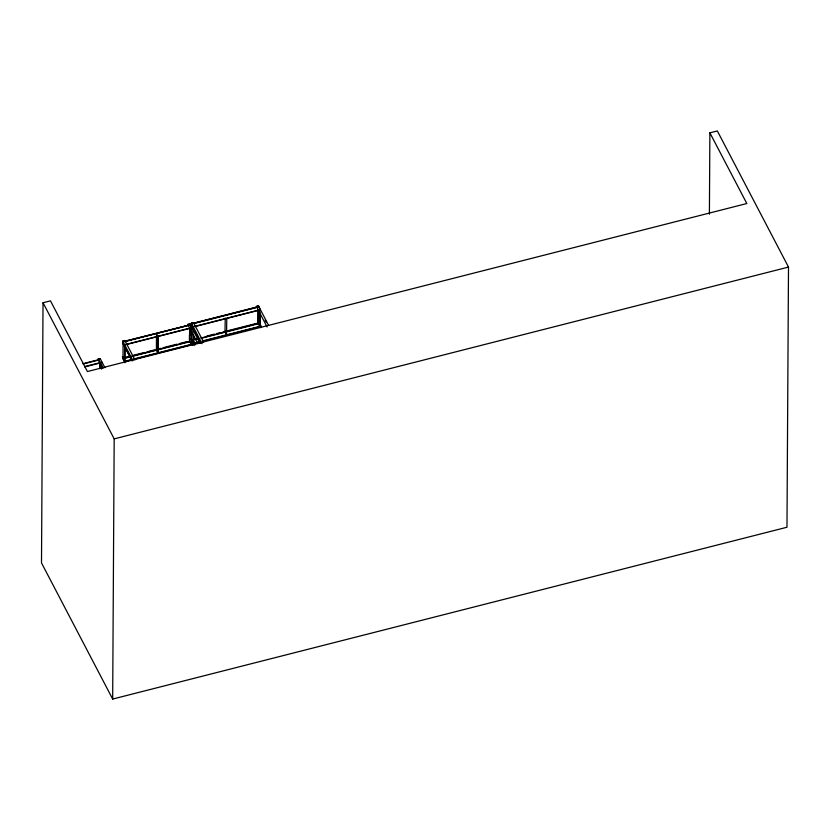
<?xml version="1.0" encoding="UTF-8"?>
<svg xmlns="http://www.w3.org/2000/svg" width="830" height="830" viewBox="0 0 830 830"><rect width="100%" height="100%" fill="white"/><g stroke="black" fill="none" stroke-linecap="round" stroke-linejoin="round"><path stroke-width="1.25" d="M709.878 132.841L746.834 203.526L87.42 371.539L50.474 300.854L43.025 302.753L41.5 562.927L112.672 699.057L786.975 527.247L788.5 267.073L717.327 130.943L709.878 132.841L709.401 214.233M102.868 368.281L98.116 359.193L100.347 358.674M99.756 368.292L99.797 361.859M99.984 368.707L100.015 362.274M101.53 369.07L101.561 363.924M101.903 368.53L101.924 365.989M112.672 699.057L114.187 438.883L43.025 302.753M125.569 362.254L122.591 356.568L122.653 358.249M122.591 356.568L122.591 358.155L124.967 362.7M132.136 361.019L122.633 342.842L122.861 341.089M131.69 359.846L122.778 342.8L122.788 341.213L124.874 340.57L134.979 360.002M123.006 358.757L123.099 341.794L190.163 324.706L191.699 327.643L124.635 344.73L124.542 361.693L131.991 359.795M125.112 346.141L125.019 361.216L131.254 359.618M156.486 336.077L156.403 349.897L157.939 352.823L158.032 336.503L156.497 333.567M156.6 341.068L156.631 336.046M158.177 336.461L158.084 352.792L156.548 349.855M190.029 323.98L187.788 324.499L189.883 323.959L199.978 343.288M189.437 334.729L189.406 341.016L191.149 344.367L133.755 358.985M189.697 328.877L189.624 341.431L124.739 357.958M190.101 335.611L190.143 328.338M191.149 344.367L191.242 329.292M200.725 343.029L191.222 324.852L191.398 323.119L193.463 322.58L203.568 342.012M191.678 331.274L191.595 344.606L134.47 359.162M191.668 328.649L191.689 325.018M198.1 342.437L193.131 343.703L193.183 334.002M193.203 331.585L193.224 327.943M193.463 322.58L191.377 323.223L202.074 343.682M193.66 335.694L193.608 343.226L199.854 341.638M193.681 331.927L193.691 329.406M225.231 318.056L225.003 331.907L226.528 334.832L226.777 318.471M267.084 326.968L256.387 306.394L258.555 305.886L258.607 307.515M258.068 310.462L257.995 323.026L259.749 326.377L202.344 340.995M258.296 309.632L258.213 323.441L200.819 338.069M259.749 326.377L259.832 311.302M203.07 341.171L260.184 326.615L260.267 313.284M256.387 306.509L258.472 305.969L268.578 325.298M193.203 323.233L256.844 307.017M191.699 323.804L258.753 306.716L260.288 309.652L193.234 326.74M123.359 341.535L189.717 325.111M194.666 323.337L255.816 307.754M124.832 341.638L188.472 325.422M194.957 326.584L259.842 310.046M126.357 344.575L189.997 328.358M98.116 359.193L100.202 358.664L104.954 367.752M83.031 363.665L100.409 359.245M83.311 363.965L98.843 360.002M84.556 366.601L101.945 362.171M84.836 366.891L100.368 362.938M193.11 339.553L198.1 338.287M206.836 336.057L214.316 334.148M216.817 333.515L220.562 332.56M223.052 331.927L256.75 323.337M124.51 357.543L128.256 356.589M133.246 355.323L144.482 352.46M146.972 351.816L154.463 349.918M156.963 349.274L160.698 348.32M163.199 347.687L176.925 344.191M179.415 343.558L186.906 341.649M193.328 339.968L198.318 338.702M201.534 338.235L225.127 332.228M227.607 331.595L258.659 323.69M125.486 358.124L130.455 356.858M132.935 356.226L190.06 341.68M114.187 438.883L788.5 267.073M265.144 320.017L266.337 322.299M259.738 323.71L261.523 327.113M259.583 323.742L261.367 327.155M259.583 325.329L260.765 327.601M259.168 324.665L260.184 326.615M225.656 332.84L226.683 334.801M187.798 324.385L197.893 343.817M194.459 341.908L195.641 344.294M191.191 338.578L194.76 345.405M191.045 338.619L194.013 344.305M192.104 341.752L193.131 343.703M191.772 341.306L193.556 344.709M191.139 341.701L192.923 345.104M191.585 342.873L192.778 345.145M122.788 341.213L132.893 360.542M122.446 356.61L125.413 362.295M98.116 359.079L102.868 368.167"/></g></svg>
